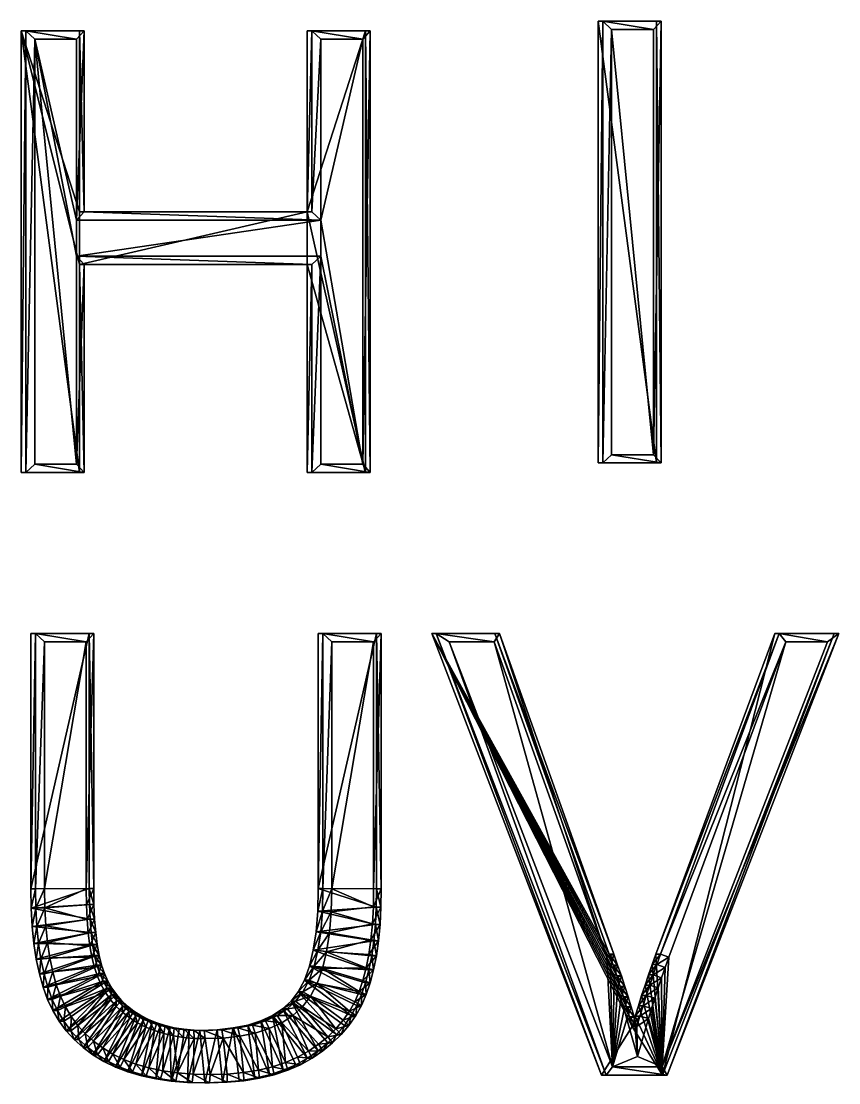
# Model space of a CAD drawing. Header units: metres. Extents: x -136 to 55, y -57 to 41.
# Drawn here: x -32.91 to -7.02, y 6.99 to 40.62 of the extents above; entities that cross this region are included whole.
import ezdxf

# ---------------------------------------------------------------- set-up
doc = ezdxf.new("R2010")
doc.units = ezdxf.units.M
doc.layers.get('0').update_dxf_attribs({"true_color": 0x57e057})

msp = doc.modelspace()

# ---------------------------------------------------------------- meshes
at = {"color": 74, "true_color": 0x58b11a}
mesh = msp.add_polyface(dxfattribs=at)
corners = [(-12.793, 26.626, -0.089), (-12.793, 40.623, -0.089), (-14.64, 40.623, 0.089), (-14.64, 26.626, 0.089), (-12.646, 26.626, 1.432), (-12.646, 40.623, 1.432), (-14.494, 40.623, 1.61), (-14.494, 26.626, 1.61), (-12.646, 26.626, 1.432), (-12.646, 40.623, 1.432), (-14.494, 40.623, 1.61), (-14.494, 26.626, 1.61), (-12.886, 26.888, 1.675), (-12.886, 40.36, 1.675), (-14.212, 40.36, 1.803), (-14.212, 26.888, 1.803)]
mesh.append_faces([[corners[k] for k in face] for face in [(14, 12, 13), (2, 0, 3)]], dxfattribs={"vtx0": -1, "color": 74})
mesh.append_faces([[corners[k] for k in face] for face in [(0, 1, 4), (1, 2, 5), (2, 3, 6), (3, 0, 7), (4, 5, 8), (5, 6, 9), (6, 7, 10), (7, 4, 11), (8, 9, 12), (9, 10, 13), (10, 11, 14), (11, 8, 15)]], dxfattribs={"vtx1": -1, "color": 74})
mesh.append_faces([[corners[k] for k in face] for face in [(1, 5, 4), (2, 6, 5), (3, 7, 6), (0, 4, 7), (5, 9, 8), (6, 10, 9), (7, 11, 10), (4, 8, 11), (9, 13, 12), (10, 14, 13), (11, 15, 14), (8, 12, 15), (14, 15, 12), (2, 1, 0)]], dxfattribs={"vtx2": -1, "color": 74})
mesh = msp.add_polyface(dxfattribs=at)
corners = [(-31.067, 26.325, 0.347), (-31.067, 32.919, 0.347), (-23.852, 32.919, -0.347), (-23.852, 26.325, -0.347), (-22.004, 26.325, -0.525), (-22.004, 40.321, -0.525), (-23.852, 40.321, -0.347), (-23.852, 34.579, -0.347), (-31.067, 34.579, 0.347), (-31.067, 40.321, 0.347), (-32.915, 40.321, 0.525), (-32.915, 26.325, 0.525), (-30.921, 26.325, 1.869), (-30.921, 32.919, 1.869), (-23.705, 32.919, 1.174), (-23.705, 26.325, 1.174), (-21.858, 26.325, 0.996), (-21.858, 40.321, 0.996), (-23.705, 40.321, 1.174), (-23.705, 34.579, 1.174), (-30.921, 34.579, 1.869), (-30.921, 40.321, 1.869), (-32.768, 40.321, 2.047), (-32.768, 26.325, 2.047), (-30.921, 26.325, 1.869), (-30.921, 32.919, 1.869), (-23.705, 32.919, 1.174), (-23.705, 26.325, 1.174), (-21.858, 26.325, 0.996), (-21.858, 40.321, 0.996), (-23.705, 40.321, 1.174), (-23.705, 34.579, 1.174), (-30.921, 34.579, 1.869), (-30.921, 40.321, 1.869), (-32.768, 40.321, 2.047), (-32.768, 26.325, 2.047), (-31.161, 26.587, 2.111), (-31.161, 33.181, 2.111), (-23.423, 33.181, 1.366), (-23.423, 26.587, 1.366), (-22.097, 26.587, 1.239), (-22.097, 40.059, 1.239), (-23.423, 40.059, 1.366), (-23.423, 34.316, 1.366), (-31.161, 34.316, 2.111), (-31.161, 40.059, 2.111), (-32.487, 40.059, 2.239), (-32.487, 26.587, 2.239)]
mesh.append_faces([[corners[k] for k in face] for face in [(40, 38, 39), (10, 0, 11), (8, 10, 9), (5, 7, 6)]], dxfattribs={"vtx0": -1, "color": 74})
mesh.append_faces([[corners[k] for k in face] for face in [(7, 1, 8), (4, 7, 5)]], dxfattribs={"vtx0": -1, "vtx1": -1, "color": 74})
mesh.append_faces([[corners[k] for k in face] for face in [(44, 46, 37), (40, 43, 38), (8, 1, 10), (4, 2, 7)]], dxfattribs={"vtx0": -1, "vtx1": -1, "vtx2": -1, "color": 74})
mesh.append_faces([[corners[k] for k in face] for face in [(46, 36, 37), (43, 37, 38), (10, 1, 0), (7, 2, 1)]], dxfattribs={"vtx0": -1, "vtx2": -1, "color": 74})
mesh.append_faces([[corners[k] for k in face] for face in [(0, 1, 12), (1, 2, 13), (2, 3, 14), (3, 4, 15), (4, 5, 16), (5, 6, 17), (6, 7, 18), (7, 8, 19), (8, 9, 20), (9, 10, 21), (10, 11, 22), (11, 0, 23), (12, 13, 24), (13, 14, 25), (14, 15, 26), (15, 16, 27), (16, 17, 28), (17, 18, 29), (18, 19, 30), (19, 20, 31), (20, 21, 32), (21, 22, 33), (22, 23, 34), (23, 12, 35), (24, 25, 36), (25, 26, 37), (26, 27, 38), (27, 28, 39), (28, 29, 40), (29, 30, 41), (30, 31, 42), (31, 32, 43), (32, 33, 44), (33, 34, 45), (34, 35, 46), (35, 24, 47)]], dxfattribs={"vtx1": -1, "color": 74})
mesh.append_faces([[corners[k] for k in face] for face in [(43, 44, 37), (40, 41, 43)]], dxfattribs={"vtx1": -1, "vtx2": -1, "color": 74})
mesh.append_faces([[corners[k] for k in face] for face in [(1, 13, 12), (2, 14, 13), (3, 15, 14), (4, 16, 15), (5, 17, 16), (6, 18, 17), (7, 19, 18), (8, 20, 19), (9, 21, 20), (10, 22, 21), (11, 23, 22), (0, 12, 23), (13, 25, 24), (14, 26, 25), (15, 27, 26), (16, 28, 27), (17, 29, 28), (18, 30, 29), (19, 31, 30), (20, 32, 31), (21, 33, 32), (22, 34, 33), (23, 35, 34), (12, 24, 35), (25, 37, 36), (26, 38, 37), (27, 39, 38), (28, 40, 39), (29, 41, 40), (30, 42, 41), (31, 43, 42), (32, 44, 43), (33, 45, 44), (34, 46, 45), (35, 47, 46), (24, 36, 47), (46, 47, 36), (44, 45, 46), (41, 42, 43), (4, 3, 2)]], dxfattribs={"vtx2": -1, "color": 74})
mesh = msp.add_polyface(dxfattribs=at)
corners = [(-30.756, 12.638, 0.349), (-30.61, 12.638, 1.87), (-30.589, 12.175, 1.868), (-30.763, 13.14, 0.35), (-30.617, 13.14, 1.871), (-30.763, 21.225, 0.35), (-30.617, 21.225, 1.871), (-32.611, 21.225, 0.527), (-32.464, 21.225, 2.049), (-32.611, 13.138, 0.527), (-32.464, 13.138, 2.049), (-32.6, 12.521, 0.526), (-32.453, 12.521, 2.048), (-30.61, 12.638, 1.87), (-30.589, 12.175, 1.868), (-30.617, 13.14, 1.871), (-30.617, 21.225, 1.871), (-32.464, 21.225, 2.049), (-32.464, 13.138, 2.049), (-32.453, 12.521, 2.048), (-30.85, 12.63, 2.113), (-30.829, 12.159, 2.111), (-30.857, 13.138, 2.113), (-30.857, 20.963, 2.113), (-32.182, 20.963, 2.241), (-32.182, 13.14, 2.241), (-32.172, 12.531, 2.24)]
mesh.append_faces([[corners[k] for k in face] for face in [(5, 9, 7)]], dxfattribs={"vtx0": -1, "color": 74})
mesh.append_faces([[corners[k] for k in face] for face in [(3, 9, 5), (0, 11, 3)]], dxfattribs={"vtx0": -1, "vtx1": -1, "color": 74})
mesh.append_faces([[corners[k] for k in face] for face in [(22, 25, 26), (3, 11, 9)]], dxfattribs={"vtx0": -1, "vtx2": -1, "color": 74})
mesh.append_faces([[corners[k] for k in face] for face in [(0, 3, 1), (3, 5, 4), (5, 7, 6), (7, 9, 8), (9, 11, 10), (1, 4, 13), (4, 6, 15), (6, 8, 16), (8, 10, 17), (10, 12, 18), (13, 15, 20), (15, 16, 22), (16, 17, 23), (17, 18, 24), (18, 19, 25)]], dxfattribs={"vtx1": -1, "color": 74})
mesh.append_faces([[corners[k] for k in face] for face in [(22, 23, 25), (20, 22, 26)]], dxfattribs={"vtx1": -1, "vtx2": -1, "color": 74})
mesh.append_faces([[corners[k] for k in face] for face in [(0, 1, 2), (3, 4, 1), (5, 6, 4), (7, 8, 6), (9, 10, 8), (11, 12, 10), (1, 13, 14), (4, 15, 13), (6, 16, 15), (8, 17, 16), (10, 18, 17), (12, 19, 18), (13, 20, 21), (15, 22, 20), (16, 23, 22), (17, 24, 23), (18, 25, 24), (19, 26, 25), (23, 24, 25)]], dxfattribs={"vtx2": -1, "color": 74})
mesh = msp.add_polyface(dxfattribs=at)
corners = [(-23.504, 13.14, -0.35), (-23.521, 12.421, -0.348), (-23.357, 13.14, 1.172), (-23.375, 12.421, 1.174), (-21.666, 12.552, -0.526), (-21.52, 12.552, 0.995), (-21.549, 12.003, 0.998), (-21.656, 13.138, -0.527), (-21.51, 13.138, 0.994), (-21.656, 21.225, -0.527), (-21.51, 21.225, 0.994), (-23.504, 21.225, -0.35), (-23.357, 21.225, 1.172), (-23.357, 13.14, 1.172), (-23.375, 12.421, 1.174), (-21.52, 12.552, 0.995), (-21.549, 12.003, 0.998), (-21.51, 13.138, 0.994), (-21.51, 21.225, 0.994), (-23.357, 21.225, 1.172), (-23.076, 13.137, 1.364), (-23.093, 12.407, 1.366), (-21.759, 12.562, 1.237), (-21.788, 12.022, 1.24), (-21.75, 13.14, 1.237), (-21.75, 20.963, 1.237), (-23.076, 20.963, 1.364)]
mesh.append_faces([[corners[k] for k in face] for face in [(9, 0, 11)]], dxfattribs={"vtx0": -1, "color": 74})
mesh.append_faces([[corners[k] for k in face] for face in [(7, 0, 9), (4, 0, 7)]], dxfattribs={"vtx0": -1, "vtx1": -1, "color": 74})
mesh.append_faces([[corners[k] for k in face] for face in [(22, 20, 21), (4, 1, 0)]], dxfattribs={"vtx0": -1, "vtx2": -1, "color": 74})
mesh.append_faces([[corners[k] for k in face] for face in [(0, 1, 2), (4, 7, 5), (7, 9, 8), (9, 11, 10), (11, 0, 12), (2, 3, 13), (5, 8, 15), (8, 10, 17), (10, 12, 18), (12, 2, 19), (13, 14, 20), (15, 17, 22), (17, 18, 24), (18, 19, 25), (19, 13, 26)]], dxfattribs={"vtx1": -1, "color": 74})
mesh.append_faces([[corners[k] for k in face] for face in [(24, 25, 20), (22, 24, 20), (23, 22, 21)]], dxfattribs={"vtx1": -1, "vtx2": -1, "color": 74})
mesh.append_faces([[corners[k] for k in face] for face in [(1, 3, 2), (4, 5, 6), (7, 8, 5), (9, 10, 8), (11, 12, 10), (0, 2, 12), (3, 14, 13), (5, 15, 16), (8, 17, 15), (10, 18, 17), (12, 19, 18), (2, 13, 19), (14, 21, 20), (15, 22, 23), (17, 24, 22), (18, 25, 24), (19, 26, 25), (13, 20, 26), (25, 26, 20)]], dxfattribs={"vtx2": -1, "color": 74})
mesh = msp.add_polyface(dxfattribs=at)
corners = [(-12.602, 7.229, -0.09), (-7.162, 21.225, -0.614), (-9.046, 21.225, -0.432), (-12.806, 11.059, -0.07), (-12.926, 10.732, -0.059), (-13.041, 10.405, -0.048), (-13.153, 10.077, -0.037), (-13.26, 9.75, -0.027), (-13.363, 9.423, -0.017), (-13.461, 9.095, -0.007), (-13.556, 8.768, 0.002), (-13.643, 9.077, 0.01), (-13.736, 9.392, 0.019), (-13.835, 9.713, 0.029), (-13.94, 10.04, 0.039), (-14.05, 10.373, 0.049), (-14.166, 10.713, 0.061), (-14.288, 11.059, 0.072), (-17.914, 21.225, 0.421), (-19.911, 21.225, 0.614), (-14.528, 7.229, 0.095), (-12.456, 7.229, 1.431), (-7.016, 21.225, 0.908), (-8.899, 21.225, 1.089), (-12.659, 11.059, 1.451), (-12.779, 10.732, 1.463), (-12.895, 10.405, 1.474), (-13.006, 10.077, 1.484), (-13.113, 9.75, 1.495), (-13.216, 9.423, 1.505), (-13.315, 9.095, 1.514), (-13.409, 8.768, 1.523), (-13.496, 9.077, 1.532), (-13.59, 9.392, 1.541), (-13.688, 9.713, 1.55), (-13.793, 10.04, 1.56), (-13.903, 10.373, 1.571), (-14.02, 10.713, 1.582), (-14.142, 11.059, 1.594), (-17.767, 21.225, 1.943), (-19.765, 21.225, 2.135), (-14.382, 7.229, 1.617), (-12.456, 7.229, 1.431), (-7.016, 21.225, 0.908), (-8.899, 21.225, 1.089), (-12.659, 11.059, 1.451), (-12.779, 10.732, 1.463), (-12.895, 10.405, 1.474), (-13.006, 10.077, 1.484), (-13.113, 9.75, 1.495), (-13.216, 9.423, 1.505), (-13.315, 9.095, 1.514), (-13.409, 8.768, 1.523), (-13.496, 9.077, 1.532), (-13.59, 9.392, 1.541), (-13.688, 9.713, 1.55), (-13.793, 10.04, 1.56), (-13.903, 10.373, 1.571), (-14.02, 10.713, 1.582), (-14.142, 11.059, 1.594), (-17.767, 21.225, 1.943), (-19.765, 21.225, 2.135), (-14.382, 7.229, 1.617), (-12.613, 7.491, 1.666), (-7.376, 20.963, 1.162), (-8.697, 20.963, 1.289), (-12.394, 10.968, 1.645), (-12.513, 10.643, 1.656), (-12.627, 10.318, 1.667), (-12.738, 9.994, 1.678), (-12.844, 9.67, 1.688), (-12.946, 9.345, 1.698), (-13.044, 9.021, 1.707), (-13.391, 7.818, 1.741), (-13.726, 9.004, 1.773), (-13.818, 9.316, 1.782), (-13.916, 9.634, 1.791), (-14.02, 9.959, 1.801), (-14.13, 10.29, 1.812), (-14.245, 10.627, 1.823), (-14.367, 10.971, 1.835), (-17.93, 20.963, 2.178), (-19.363, 20.963, 2.316), (-14.182, 7.491, 1.817)]
mesh.append_faces([[corners[k] for k in face] for face in [(0, 2, 1)]], dxfattribs={"vtx0": -1, "color": 74})
mesh.append_faces([[corners[k] for k in face] for face in [(20, 10, 0), (19, 10, 20)]], dxfattribs={"vtx0": -1, "vtx1": -1, "color": 74})
mesh.append_faces([[corners[k] for k in face] for face in [(63, 65, 66), (63, 66, 67), (63, 67, 68), (63, 68, 69), (63, 69, 70), (63, 70, 71), (63, 71, 72), (63, 72, 73), (0, 3, 2), (0, 4, 3), (0, 5, 4), (0, 6, 5), (0, 7, 6), (0, 8, 7), (0, 9, 8), (0, 10, 9), (19, 11, 10), (19, 12, 11), (19, 13, 12), (19, 14, 13), (19, 15, 14), (19, 16, 15), (19, 17, 16)]], dxfattribs={"vtx0": -1, "vtx2": -1, "color": 74})
mesh.append_faces([[corners[k] for k in face] for face in [(0, 1, 21), (1, 2, 22), (2, 3, 23), (3, 4, 24), (4, 5, 25), (5, 6, 26), (6, 7, 27), (7, 8, 28), (8, 9, 29), (9, 10, 30), (10, 11, 31), (11, 12, 32), (12, 13, 33), (13, 14, 34), (14, 15, 35), (15, 16, 36), (16, 17, 37), (17, 18, 38), (18, 19, 39), (19, 20, 40), (20, 0, 41), (21, 22, 42), (22, 23, 43), (23, 24, 44), (24, 25, 45), (25, 26, 46), (26, 27, 47), (27, 28, 48), (28, 29, 49), (29, 30, 50), (30, 31, 51), (31, 32, 52), (32, 33, 53), (33, 34, 54), (34, 35, 55), (35, 36, 56), (36, 37, 57), (37, 38, 58), (38, 39, 59), (39, 40, 60), (40, 41, 61), (41, 21, 62), (42, 43, 63), (43, 44, 64), (44, 45, 65), (45, 46, 66), (46, 47, 67), (47, 48, 68), (48, 49, 69), (49, 50, 70), (50, 51, 71), (51, 52, 72), (52, 53, 73), (53, 54, 74), (54, 55, 75), (55, 56, 76), (56, 57, 77), (57, 58, 78), (58, 59, 79), (59, 60, 80), (60, 61, 81), (61, 62, 82), (62, 42, 83)]], dxfattribs={"vtx1": -1, "color": 74})
mesh.append_faces([[corners[k] for k in face] for face in [(83, 63, 73), (80, 81, 83), (79, 80, 83), (78, 79, 83), (77, 78, 83), (76, 77, 83), (75, 76, 83), (74, 75, 83), (73, 74, 83)]], dxfattribs={"vtx1": -1, "vtx2": -1, "color": 74})
mesh.append_faces([[corners[k] for k in face] for face in [(1, 22, 21), (2, 23, 22), (3, 24, 23), (4, 25, 24), (5, 26, 25), (6, 27, 26), (7, 28, 27), (8, 29, 28), (9, 30, 29), (10, 31, 30), (11, 32, 31), (12, 33, 32), (13, 34, 33), (14, 35, 34), (15, 36, 35), (16, 37, 36), (17, 38, 37), (18, 39, 38), (19, 40, 39), (20, 41, 40), (0, 21, 41), (22, 43, 42), (23, 44, 43), (24, 45, 44), (25, 46, 45), (26, 47, 46), (27, 48, 47), (28, 49, 48), (29, 50, 49), (30, 51, 50), (31, 52, 51), (32, 53, 52), (33, 54, 53), (34, 55, 54), (35, 56, 55), (36, 57, 56), (37, 58, 57), (38, 59, 58), (39, 60, 59), (40, 61, 60), (41, 62, 61), (21, 42, 62), (43, 64, 63), (44, 65, 64), (45, 66, 65), (46, 67, 66), (47, 68, 67), (48, 69, 68), (49, 70, 69), (50, 71, 70), (51, 72, 71), (52, 73, 72), (53, 74, 73), (54, 75, 74), (55, 76, 75), (56, 77, 76), (57, 78, 77), (58, 79, 78), (59, 80, 79), (60, 81, 80), (61, 82, 81), (62, 83, 82), (42, 63, 83), (63, 64, 65), (81, 82, 83), (19, 18, 17)]], dxfattribs={"vtx2": -1, "color": 74})
mesh = msp.add_polyface(dxfattribs=at)
corners = [(-30.653, 11.367, 0.339), (-30.701, 11.752, 0.344), (-30.507, 11.367, 1.86), (-30.555, 11.752, 1.865), (-30.736, 12.175, 0.347), (-30.589, 12.175, 1.868), (-30.756, 12.638, 0.349), (-32.6, 12.521, 0.526), (-32.567, 11.943, 0.523), (-32.453, 12.521, 2.048), (-32.421, 11.943, 2.045), (-32.513, 11.403, 0.518), (-32.366, 11.403, 2.039), (-32.437, 10.902, 0.511), (-30.555, 11.752, 1.865), (-30.589, 12.175, 1.868), (-30.61, 12.638, 1.87), (-32.453, 12.521, 2.048), (-32.421, 11.943, 2.045), (-32.366, 11.403, 2.039), (-32.29, 10.902, 2.032), (-30.507, 11.367, 1.86), (-30.744, 11.328, 2.103), (-30.679, 10.967, 2.096), (-30.793, 11.725, 2.107), (-30.829, 12.159, 2.111), (-30.61, 12.638, 1.87), (-32.172, 12.531, 2.24), (-32.14, 11.964, 2.237), (-32.087, 11.436, 2.232), (-32.29, 10.902, 2.032), (-30.85, 12.63, 2.113), (-32.013, 10.949, 2.225)]
mesh.append_faces([[corners[k] for k in face] for face in [(4, 7, 6), (1, 8, 4), (0, 11, 1)]], dxfattribs={"vtx0": -1, "vtx1": -1, "color": 74})
mesh.append_faces([[corners[k] for k in face] for face in [(25, 27, 28), (24, 28, 29), (22, 29, 32), (4, 8, 7), (1, 11, 8), (0, 13, 11)]], dxfattribs={"vtx0": -1, "vtx2": -1, "color": 74})
mesh.append_faces([[corners[k] for k in face] for face in [(0, 1, 2), (1, 4, 3), (4, 6, 5), (7, 8, 9), (8, 11, 10), (11, 13, 12), (3, 5, 14), (5, 16, 15), (9, 10, 17), (10, 12, 18), (12, 20, 19), (21, 14, 22), (14, 15, 24), (15, 26, 25), (17, 18, 27), (18, 19, 28), (19, 30, 29)]], dxfattribs={"vtx1": -1, "color": 74})
mesh.append_faces([[corners[k] for k in face] for face in [(25, 31, 27), (24, 25, 28), (22, 24, 29)]], dxfattribs={"vtx1": -1, "vtx2": -1, "color": 74})
mesh.append_faces([[corners[k] for k in face] for face in [(1, 3, 2), (4, 5, 3), (8, 10, 9), (11, 12, 10), (5, 15, 14), (10, 18, 17), (12, 19, 18), (21, 22, 23), (14, 24, 22), (15, 25, 24), (18, 28, 27), (19, 29, 28)]], dxfattribs={"vtx2": -1, "color": 74})
mesh = msp.add_polyface(dxfattribs=at)
corners = [(-23.521, 12.421, -0.348), (-23.574, 11.772, -0.343), (-23.375, 12.421, 1.174), (-23.428, 11.772, 1.179), (-23.662, 11.193, -0.334), (-23.516, 11.193, 1.187), (-30.653, 11.367, 0.339), (-30.507, 11.367, 1.86), (-30.445, 11.022, 1.854), (-21.811, 11.01, -0.512), (-21.744, 11.489, -0.519), (-21.665, 11.01, 1.009), (-21.597, 11.489, 1.002), (-21.695, 12.003, -0.524), (-21.549, 12.003, 0.998), (-21.666, 12.552, -0.526), (-23.375, 12.421, 1.174), (-23.428, 11.772, 1.179), (-23.516, 11.193, 1.187), (-30.445, 11.022, 1.854), (-30.507, 11.367, 1.86), (-30.555, 11.752, 1.865), (-30.555, 11.752, 1.865), (-21.665, 11.01, 1.009), (-21.597, 11.489, 1.002), (-21.549, 12.003, 0.998), (-21.52, 12.552, 0.995), (-23.093, 12.407, 1.366), (-23.148, 11.742, 1.371), (-23.239, 11.142, 1.38), (-21.901, 11.054, 1.251), (-21.835, 11.519, 1.245), (-21.788, 12.022, 1.24), (-21.52, 12.552, 0.995)]
mesh.append_faces([[corners[k] for k in face] for face in [(13, 0, 15), (10, 1, 13), (9, 4, 10)]], dxfattribs={"vtx0": -1, "vtx1": -1, "color": 74})
mesh.append_faces([[corners[k] for k in face] for face in [(32, 27, 28), (31, 28, 29), (13, 1, 0), (10, 4, 1)]], dxfattribs={"vtx0": -1, "vtx2": -1, "color": 74})
mesh.append_faces([[corners[k] for k in face] for face in [(0, 1, 2), (1, 4, 3), (9, 10, 11), (10, 13, 12), (13, 15, 14), (2, 3, 16), (3, 5, 17), (8, 7, 19), (7, 21, 20), (11, 12, 23), (12, 14, 24), (14, 26, 25), (16, 17, 27), (17, 18, 28), (23, 24, 30), (24, 25, 31), (25, 33, 32)]], dxfattribs={"vtx1": -1, "color": 74})
mesh.append_faces([[corners[k] for k in face] for face in [(31, 32, 28), (30, 31, 29)]], dxfattribs={"vtx1": -1, "vtx2": -1, "color": 74})
mesh.append_faces([[corners[k] for k in face] for face in [(1, 3, 2), (4, 5, 3), (6, 7, 8), (10, 12, 11), (13, 14, 12), (3, 17, 16), (5, 18, 17), (7, 20, 19), (21, 22, 20), (12, 24, 23), (14, 25, 24), (17, 28, 27), (18, 29, 28), (24, 31, 30), (25, 32, 31)]], dxfattribs={"vtx2": -1, "color": 74})
mesh = msp.add_polyface(dxfattribs=at)
corners = [(-32.437, 10.902, 0.511), (-32.29, 10.902, 2.032), (-32.366, 11.403, 2.039), (-32.339, 10.439, 0.501), (-32.193, 10.439, 2.023), (-32.22, 10.015, 0.49), (-32.073, 10.015, 2.011), (-32.079, 9.629, 0.476), (-31.932, 9.629, 1.998), (-31.912, 9.274, 0.46), (-31.766, 9.274, 1.982), (-32.29, 10.902, 2.032), (-32.366, 11.403, 2.039), (-32.193, 10.439, 2.023), (-32.073, 10.015, 2.011), (-31.932, 9.629, 1.998), (-31.766, 9.274, 1.982), (-32.013, 10.949, 2.225), (-32.087, 11.436, 2.232), (-31.918, 10.502, 2.216), (-31.804, 10.096, 2.205), (-31.67, 9.73, 2.192), (-31.514, 9.397, 2.177), (-30.679, 10.967, 2.096), (-30.744, 11.328, 2.103), (-30.599, 10.643, 2.089), (-30.502, 10.354, 2.079), (-30.386, 10.092, 2.068), (-30.591, 11.022, 0.333), (-30.653, 11.367, 0.339), (-30.516, 10.716, 0.326), (-30.426, 10.449, 0.317), (-30.32, 10.21, 0.307), (-30.194, 9.988, 0.295), (-31.716, 8.944, 0.441)]
mesh.append_faces([[corners[k] for k in face] for face in [(28, 0, 29), (30, 3, 28), (31, 5, 30)]], dxfattribs={"vtx0": -1, "vtx1": -1, "color": 74})
mesh.append_faces([[corners[k] for k in face] for face in [(23, 17, 19), (25, 19, 20), (26, 20, 21), (27, 21, 22), (28, 3, 0), (30, 5, 3), (31, 7, 5), (32, 9, 7), (33, 34, 9)]], dxfattribs={"vtx0": -1, "vtx2": -1, "color": 74})
mesh.append_faces([[corners[k] for k in face] for face in [(0, 3, 1), (3, 5, 4), (5, 7, 6), (7, 9, 8), (1, 4, 11), (4, 6, 13), (6, 8, 14), (8, 10, 15), (11, 13, 17), (13, 14, 19), (14, 15, 20), (15, 16, 21)]], dxfattribs={"vtx1": -1, "color": 74})
mesh.append_faces([[corners[k] for k in face] for face in [(23, 24, 17), (25, 23, 19)]], dxfattribs={"vtx1": -1, "vtx2": -1, "color": 74})
mesh.append_faces([[corners[k] for k in face] for face in [(0, 1, 2), (3, 4, 1), (5, 6, 4), (7, 8, 6), (9, 10, 8), (1, 11, 12), (4, 13, 11), (6, 14, 13), (8, 15, 14), (10, 16, 15), (11, 17, 18), (13, 19, 17), (14, 20, 19), (15, 21, 20), (16, 22, 21)]], dxfattribs={"vtx2": -1, "color": 74})
mesh = msp.add_polyface(dxfattribs=at)
corners = [(-30.049, 9.781, 0.281), (-30.194, 9.988, 0.295), (-29.902, 9.781, 1.802), (-30.048, 9.988, 1.816), (-30.32, 10.21, 0.307), (-30.174, 10.21, 1.828), (-30.426, 10.449, 0.317), (-30.28, 10.449, 1.838), (-30.516, 10.716, 0.326), (-30.369, 10.716, 1.847), (-30.591, 11.022, 0.333), (-30.445, 11.022, 1.854), (-30.653, 11.367, 0.339), (-29.902, 9.781, 1.802), (-30.048, 9.988, 1.816), (-30.174, 10.21, 1.828), (-30.28, 10.449, 1.838), (-30.369, 10.716, 1.847), (-30.445, 11.022, 1.854), (-30.086, 9.619, 2.039), (-29.904, 9.408, 2.022), (-30.247, 9.847, 2.055), (-30.386, 10.092, 2.068), (-30.502, 10.354, 2.079), (-30.599, 10.643, 2.089), (-30.679, 10.967, 2.096), (-30.507, 11.367, 1.86), (-31.804, 10.096, 2.205), (-31.67, 9.73, 2.192), (-31.514, 9.397, 2.177), (-31.332, 9.09, 2.159), (-31.123, 8.806, 2.139), (-32.079, 9.629, 0.476), (-31.912, 9.274, 0.46), (-31.492, 8.639, 0.42)]
mesh.append_faces([[corners[k] for k in face] for face in [(4, 32, 6), (1, 33, 4), (0, 34, 1)]], dxfattribs={"vtx0": -1, "vtx1": -1, "color": 74})
mesh.append_faces([[corners[k] for k in face] for face in [(21, 29, 30)]], dxfattribs={"vtx0": -1, "vtx2": -1, "color": 74})
mesh.append_faces([[corners[k] for k in face] for face in [(0, 1, 2), (1, 4, 3), (4, 6, 5), (6, 8, 7), (8, 10, 9), (10, 12, 11), (2, 3, 13), (3, 5, 14), (5, 7, 15), (7, 9, 16), (9, 11, 17), (13, 14, 19), (14, 15, 21), (15, 16, 22), (16, 17, 23), (17, 18, 24), (18, 26, 25)]], dxfattribs={"vtx1": -1, "color": 74})
mesh.append_faces([[corners[k] for k in face] for face in [(23, 24, 27), (22, 23, 28), (21, 22, 29), (19, 21, 31)]], dxfattribs={"vtx1": -1, "vtx2": -1, "color": 74})
mesh.append_faces([[corners[k] for k in face] for face in [(1, 3, 2), (4, 5, 3), (6, 7, 5), (8, 9, 7), (10, 11, 9), (3, 14, 13), (5, 15, 14), (7, 16, 15), (9, 17, 16), (11, 18, 17), (13, 19, 20), (14, 21, 19), (15, 22, 21), (16, 23, 22), (17, 24, 23), (18, 25, 24)]], dxfattribs={"vtx2": -1, "color": 74})
mesh = msp.add_polyface(dxfattribs=at)
corners = [(-23.662, 11.193, -0.334), (-23.786, 10.684, -0.322), (-23.516, 11.193, 1.187), (-23.639, 10.684, 1.199), (-23.944, 10.244, -0.307), (-23.798, 10.244, 1.214), (-24.138, 9.875, -0.288), (-23.992, 9.875, 1.233), (-24.367, 9.575, -0.266), (-24.221, 9.575, 1.255), (-24.638, 9.329, -0.24), (-24.491, 9.329, 1.281), (-29.698, 9.416, 0.247), (-29.552, 9.416, 1.768), (-29.347, 9.258, 1.749), (-29.883, 9.591, 0.265), (-29.737, 9.591, 1.786), (-30.049, 9.781, 0.281), (-29.902, 9.781, 1.802), (-23.516, 11.193, 1.187), (-23.639, 10.684, 1.199), (-23.798, 10.244, 1.214), (-23.992, 9.875, 1.233), (-24.221, 9.575, 1.255), (-24.491, 9.329, 1.281), (-29.552, 9.416, 1.768), (-29.347, 9.258, 1.749), (-29.737, 9.591, 1.786), (-29.902, 9.781, 1.802), (-23.368, 10.608, 1.392), (-23.538, 10.138, 1.409), (-23.75, 9.733, 1.429), (-24.007, 9.397, 1.454), (-29.7, 9.216, 2.002), (-29.904, 9.408, 2.022), (-22.465, 9.115, -0.449)]
mesh.append_faces([[corners[k] for k in face] for face in [(35, 6, 4)]], dxfattribs={"vtx0": -1, "vtx2": -1, "color": 74})
mesh.append_faces([[corners[k] for k in face] for face in [(0, 1, 2), (1, 4, 3), (4, 6, 5), (6, 8, 7), (8, 10, 9), (12, 15, 13), (15, 17, 16), (2, 3, 19), (3, 5, 20), (5, 7, 21), (7, 9, 22), (9, 11, 23), (13, 16, 25), (16, 18, 27), (20, 21, 29), (21, 22, 30), (22, 23, 31), (23, 24, 32), (25, 27, 33), (27, 28, 34)]], dxfattribs={"vtx1": -1, "color": 74})
mesh.append_faces([[corners[k] for k in face] for face in [(1, 3, 2), (4, 5, 3), (6, 7, 5), (8, 9, 7), (10, 11, 9), (12, 13, 14), (15, 16, 13), (17, 18, 16), (3, 20, 19), (5, 21, 20), (7, 22, 21), (9, 23, 22), (11, 24, 23), (13, 25, 26), (16, 27, 25), (18, 28, 27), (21, 30, 29), (22, 31, 30), (23, 32, 31), (27, 34, 33)]], dxfattribs={"vtx2": -1, "color": 74})
mesh = msp.add_polyface(dxfattribs=at)
corners = [(-22.283, 9.441, -0.467), (-22.131, 9.786, -0.482), (-22.136, 9.441, 1.054), (-21.985, 9.786, 1.04), (-22.005, 10.159, -0.494), (-21.859, 10.159, 1.028), (-21.899, 10.566, -0.504), (-21.752, 10.566, 1.017), (-21.811, 11.01, -0.512), (-21.665, 11.01, 1.009), (-22.136, 9.441, 1.054), (-21.985, 9.786, 1.04), (-21.859, 10.159, 1.028), (-21.752, 10.566, 1.017), (-21.665, 11.01, 1.009), (-23.516, 11.193, 1.187), (-23.639, 10.684, 1.199), (-23.239, 11.142, 1.38), (-23.368, 10.608, 1.392), (-22.349, 9.558, 1.294), (-22.519, 9.254, 1.311), (-22.207, 9.881, 1.281), (-22.088, 10.234, 1.269), (-21.986, 10.625, 1.259), (-21.901, 11.054, 1.251), (-23.538, 10.138, 1.409), (-23.75, 9.733, 1.429), (-23.662, 11.193, -0.334), (-23.786, 10.684, -0.322), (-23.944, 10.244, -0.307), (-22.465, 9.115, -0.449)]
mesh.append_faces([[corners[k] for k in face] for face in [(6, 27, 8), (4, 28, 6), (1, 28, 4), (0, 29, 1), (30, 29, 0)]], dxfattribs={"vtx0": -1, "vtx1": -1, "color": 74})
mesh.append_faces([[corners[k] for k in face] for face in [(23, 17, 18), (21, 18, 25), (20, 25, 26), (6, 28, 27), (1, 29, 28)]], dxfattribs={"vtx0": -1, "vtx2": -1, "color": 74})
mesh.append_faces([[corners[k] for k in face] for face in [(0, 1, 2), (1, 4, 3), (4, 6, 5), (6, 8, 7), (2, 3, 10), (3, 5, 11), (5, 7, 12), (7, 9, 13), (15, 16, 17), (10, 11, 19), (11, 12, 21), (12, 13, 22), (13, 14, 23)]], dxfattribs={"vtx1": -1, "color": 74})
mesh.append_faces([[corners[k] for k in face] for face in [(23, 24, 17), (22, 23, 18), (21, 22, 18), (19, 21, 25), (20, 19, 25)]], dxfattribs={"vtx1": -1, "vtx2": -1, "color": 74})
mesh.append_faces([[corners[k] for k in face] for face in [(1, 3, 2), (4, 5, 3), (6, 7, 5), (8, 9, 7), (3, 11, 10), (5, 12, 11), (7, 13, 12), (9, 14, 13), (16, 18, 17), (10, 19, 20), (11, 21, 19), (12, 22, 21), (13, 23, 22), (14, 24, 23)]], dxfattribs={"vtx2": -1, "color": 74})
mesh = msp.add_polyface(dxfattribs=at)
corners = [(-31.912, 9.274, 0.46), (-31.716, 8.944, 0.441), (-31.766, 9.274, 1.982), (-31.57, 8.944, 1.963), (-31.492, 8.639, 0.42), (-31.345, 8.639, 1.941), (-31.238, 8.359, 0.395), (-31.091, 8.359, 1.917), (-30.955, 8.103, 0.368), (-30.809, 8.103, 1.889), (-30.643, 7.873, 0.338), (-30.497, 7.873, 1.859), (-30.302, 7.667, 0.305), (-31.766, 9.274, 1.982), (-31.57, 8.944, 1.963), (-31.345, 8.639, 1.941), (-31.091, 8.359, 1.917), (-30.809, 8.103, 1.889), (-30.497, 7.873, 1.859), (-30.155, 7.667, 1.827), (-31.514, 9.397, 2.177), (-31.332, 9.09, 2.159), (-31.123, 8.806, 2.139), (-30.886, 8.545, 2.116), (-30.623, 8.307, 2.091), (-30.331, 8.091, 2.063), (-30.155, 7.667, 1.827), (-29.904, 9.408, 2.022), (-30.247, 9.847, 2.055), (-30.086, 9.619, 2.039), (-30.194, 9.988, 0.295), (-30.049, 9.781, 0.281), (-29.883, 9.591, 0.265), (-29.698, 9.416, 0.247)]
mesh.append_faces([[corners[k] for k in face] for face in [(32, 6, 31)]], dxfattribs={"vtx0": -1, "vtx1": -1, "color": 74})
mesh.append_faces([[corners[k] for k in face] for face in [(28, 21, 22), (29, 22, 23), (30, 4, 1), (31, 6, 4), (32, 8, 6), (33, 10, 8)]], dxfattribs={"vtx0": -1, "vtx2": -1, "color": 74})
mesh.append_faces([[corners[k] for k in face] for face in [(0, 1, 2), (1, 4, 3), (4, 6, 5), (6, 8, 7), (8, 10, 9), (10, 12, 11), (2, 3, 13), (3, 5, 14), (5, 7, 15), (7, 9, 16), (9, 11, 17), (11, 19, 18), (13, 14, 20), (14, 15, 21), (15, 16, 22), (16, 17, 23), (17, 18, 24), (18, 26, 25)]], dxfattribs={"vtx1": -1, "color": 74})
mesh.append_faces([[corners[k] for k in face] for face in [(23, 24, 27)]], dxfattribs={"vtx1": -1, "vtx2": -1, "color": 74})
mesh.append_faces([[corners[k] for k in face] for face in [(1, 3, 2), (4, 5, 3), (6, 7, 5), (8, 9, 7), (10, 11, 9), (3, 14, 13), (5, 15, 14), (7, 16, 15), (9, 17, 16), (11, 18, 17), (14, 21, 20), (15, 22, 21), (16, 23, 22), (17, 24, 23), (18, 25, 24)]], dxfattribs={"vtx2": -1, "color": 74})
mesh = msp.add_polyface(dxfattribs=at)
corners = [(-24.638, 9.329, -0.24), (-24.956, 9.121, -0.21), (-24.491, 9.329, 1.281), (-24.81, 9.121, 1.312), (-25.051, 7.243, -0.201), (-24.618, 7.386, -0.242), (-24.905, 7.243, 1.321), (-24.471, 7.386, 1.279), (-24.216, 7.56, -0.281), (-24.07, 7.56, 1.241), (-23.846, 7.767, -0.317), (-23.7, 7.767, 1.205), (-23.508, 7.999, -0.349), (-24.491, 9.329, 1.281), (-24.81, 9.121, 1.312), (-24.905, 7.243, 1.321), (-24.471, 7.386, 1.279), (-24.07, 7.56, 1.241), (-23.7, 7.767, 1.205), (-24.311, 9.121, 1.483), (-24.007, 9.397, 1.454), (-24.662, 8.891, 1.517), (-25.175, 8.951, 1.347), (-24.955, 7.495, 1.545), (-24.543, 7.631, 1.505), (-24.164, 7.796, 1.469), (-23.816, 7.99, 1.435), (-23.206, 8.445, 1.377), (-23.496, 8.209, 1.405), (-25.06, 8.706, 1.555), (-22.924, 8.519, -0.405), (-24.367, 9.575, -0.266), (-24.138, 9.875, -0.288), (-23.2, 8.249, -0.379)]
mesh.append_faces([[corners[k] for k in face] for face in [(12, 31, 33), (10, 0, 12), (8, 1, 10), (5, 1, 8)]], dxfattribs={"vtx0": -1, "vtx1": -1, "color": 74})
mesh.append_faces([[corners[k] for k in face] for face in [(27, 20, 19), (26, 19, 21), (24, 21, 29), (30, 31, 32), (12, 0, 31), (10, 1, 0)]], dxfattribs={"vtx0": -1, "vtx2": -1, "color": 74})
mesh.append_faces([[corners[k] for k in face] for face in [(0, 1, 2), (4, 5, 6), (5, 8, 7), (8, 10, 9), (10, 12, 11), (2, 3, 13), (6, 7, 15), (7, 9, 16), (9, 11, 17), (13, 14, 19), (14, 22, 21), (15, 16, 23), (16, 17, 24), (17, 18, 25)]], dxfattribs={"vtx1": -1, "color": 74})
mesh.append_faces([[corners[k] for k in face] for face in [(26, 28, 19), (25, 26, 21), (24, 25, 21), (23, 24, 29)]], dxfattribs={"vtx1": -1, "vtx2": -1, "color": 74})
mesh.append_faces([[corners[k] for k in face] for face in [(1, 3, 2), (5, 7, 6), (8, 9, 7), (10, 11, 9), (3, 14, 13), (7, 16, 15), (9, 17, 16), (11, 18, 17), (13, 19, 20), (14, 21, 19), (16, 24, 23), (17, 25, 24), (18, 26, 25)]], dxfattribs={"vtx2": -1, "color": 74})
mesh = msp.add_polyface(dxfattribs=at)
corners = [(-23.508, 7.999, -0.349), (-23.361, 7.999, 1.172), (-23.7, 7.767, 1.205), (-23.2, 8.249, -0.379), (-23.054, 8.249, 1.143), (-22.924, 8.519, -0.405), (-22.778, 8.519, 1.116), (-22.679, 8.807, -0.429), (-22.533, 8.807, 1.093), (-22.465, 9.115, -0.449), (-22.319, 9.115, 1.072), (-22.283, 9.441, -0.467), (-22.136, 9.441, 1.054), (-23.7, 7.767, 1.205), (-23.361, 7.999, 1.172), (-23.054, 8.249, 1.143), (-22.778, 8.519, 1.116), (-22.533, 8.807, 1.093), (-22.319, 9.115, 1.072), (-22.136, 9.441, 1.054), (-23.816, 7.99, 1.435), (-23.496, 8.209, 1.405), (-23.206, 8.445, 1.377), (-22.947, 8.698, 1.352), (-22.718, 8.968, 1.33), (-22.519, 9.254, 1.311), (-23.75, 9.733, 1.429), (-24.007, 9.397, 1.454), (-24.311, 9.121, 1.483), (-24.138, 9.875, -0.288), (-24.367, 9.575, -0.266)]
mesh.append_faces([[corners[k] for k in face] for face in [(7, 29, 9), (5, 29, 7), (3, 30, 5)]], dxfattribs={"vtx0": -1, "vtx1": -1, "color": 74})
mesh.append_faces([[corners[k] for k in face] for face in [(23, 26, 27)]], dxfattribs={"vtx0": -1, "vtx2": -1, "color": 74})
mesh.append_faces([[corners[k] for k in face] for face in [(0, 3, 1), (3, 5, 4), (5, 7, 6), (7, 9, 8), (9, 11, 10), (2, 1, 13), (1, 4, 14), (4, 6, 15), (6, 8, 16), (8, 10, 17), (10, 12, 18), (13, 14, 20), (14, 15, 21), (15, 16, 22), (16, 17, 23), (17, 18, 24), (18, 19, 25)]], dxfattribs={"vtx1": -1, "color": 74})
mesh.append_faces([[corners[k] for k in face] for face in [(24, 25, 26), (23, 24, 26), (22, 23, 27), (21, 22, 28)]], dxfattribs={"vtx1": -1, "vtx2": -1, "color": 74})
mesh.append_faces([[corners[k] for k in face] for face in [(0, 1, 2), (3, 4, 1), (5, 6, 4), (7, 8, 6), (9, 10, 8), (11, 12, 10), (1, 14, 13), (4, 15, 14), (6, 16, 15), (8, 17, 16), (10, 18, 17), (12, 19, 18), (14, 21, 20), (15, 22, 21), (16, 23, 22), (17, 24, 23), (18, 25, 24)]], dxfattribs={"vtx2": -1, "color": 74})
mesh = msp.add_polyface(dxfattribs=at)
corners = [(-29.269, 9.116, 0.206), (-29.493, 9.258, 0.227), (-29.122, 9.116, 1.727), (-29.347, 9.258, 1.749), (-29.698, 9.416, 0.247), (-30.302, 7.667, 0.305), (-30.155, 7.667, 1.827), (-30.497, 7.873, 1.859), (-29.932, 7.487, 0.269), (-29.785, 7.487, 1.791), (-29.533, 7.334, 0.231), (-29.386, 7.334, 1.752), (-29.104, 7.21, 0.19), (-29.347, 9.258, 1.749), (-29.122, 9.116, 1.727), (-29.552, 9.416, 1.768), (-30.155, 7.667, 1.827), (-30.497, 7.873, 1.859), (-29.785, 7.487, 1.791), (-29.386, 7.334, 1.752), (-28.958, 7.21, 1.711), (-29.475, 9.043, 1.98), (-29.23, 8.888, 1.957), (-29.552, 9.416, 1.768), (-29.7, 9.216, 2.002), (-30.01, 7.897, 2.032), (-30.331, 8.091, 2.063), (-29.661, 7.728, 1.998), (-29.283, 7.583, 1.962), (-28.968, 8.754, 1.932), (-30.623, 8.307, 2.091), (-29.904, 9.408, 2.022), (-30.086, 9.619, 2.039), (-30.886, 8.545, 2.116), (-30.955, 8.103, 0.368), (-29.883, 9.591, 0.265), (-30.643, 7.873, 0.338), (-29.027, 8.992, 0.182)]
mesh.append_faces([[corners[k] for k in face] for face in [(32, 33, 31), (4, 34, 35), (1, 36, 4), (0, 5, 1), (37, 8, 0)]], dxfattribs={"vtx0": -1, "vtx1": -1, "color": 74})
mesh.append_faces([[corners[k] for k in face] for face in [(27, 29, 22), (25, 22, 21), (26, 21, 24), (30, 24, 31), (1, 5, 36), (0, 8, 5), (37, 10, 8)]], dxfattribs={"vtx0": -1, "vtx2": -1, "color": 74})
mesh.append_faces([[corners[k] for k in face] for face in [(0, 1, 2), (1, 4, 3), (5, 8, 6), (8, 10, 9), (10, 12, 11), (3, 15, 13), (6, 9, 16), (9, 11, 18), (11, 20, 19), (13, 23, 21), (16, 18, 25), (18, 19, 27)]], dxfattribs={"vtx1": -1, "color": 74})
mesh.append_faces([[corners[k] for k in face] for face in [(27, 28, 29), (25, 27, 22), (26, 25, 21), (30, 26, 24)]], dxfattribs={"vtx1": -1, "vtx2": -1, "color": 74})
mesh.append_faces([[corners[k] for k in face] for face in [(1, 3, 2), (5, 6, 7), (8, 9, 6), (10, 11, 9), (3, 13, 14), (6, 16, 17), (9, 18, 16), (11, 19, 18), (13, 21, 22), (23, 24, 21), (16, 25, 26), (18, 27, 25), (19, 28, 27)]], dxfattribs={"vtx2": -1, "color": 74})
mesh = msp.add_polyface(dxfattribs=at)
corners = [(-27.593, 8.658, 0.044), (-27.446, 8.658, 1.566), (-27.115, 8.648, 1.534), (-27.91, 8.686, 0.075), (-27.763, 8.686, 1.596), (-28.211, 8.734, 0.104), (-28.065, 8.734, 1.625), (-28.498, 8.801, 0.131), (-28.351, 8.801, 1.653), (-28.77, 8.887, 0.158), (-28.623, 8.887, 1.679), (-29.027, 8.992, 0.182), (-28.88, 8.992, 1.704), (-29.269, 9.116, 0.206), (-29.122, 9.116, 1.727), (-27.446, 8.658, 1.566), (-27.115, 8.648, 1.534), (-27.763, 8.686, 1.596), (-28.065, 8.734, 1.625), (-28.351, 8.801, 1.653), (-28.623, 8.887, 1.679), (-28.88, 8.992, 1.704), (-29.122, 9.116, 1.727), (-29.347, 9.258, 1.749), (-27.441, 8.396, 1.785), (-27.774, 8.426, 1.817), (-28.094, 8.477, 1.847), (-28.399, 8.548, 1.877), (-28.691, 8.64, 1.905), (-28.968, 8.754, 1.932), (-29.23, 8.888, 1.957), (-29.347, 9.258, 1.749), (-29.283, 7.583, 1.962), (-29.533, 7.334, 0.231)]
mesh.append_faces([[corners[k] for k in face] for face in [(9, 33, 11)]], dxfattribs={"vtx0": -1, "vtx1": -1, "color": 74})
mesh.append_faces([[corners[k] for k in face] for face in [(32, 28, 29)]], dxfattribs={"vtx0": -1, "vtx2": -1, "color": 74})
mesh.append_faces([[corners[k] for k in face] for face in [(0, 3, 1), (3, 5, 4), (5, 7, 6), (7, 9, 8), (9, 11, 10), (11, 13, 12), (1, 4, 15), (4, 6, 17), (6, 8, 18), (8, 10, 19), (10, 12, 20), (12, 14, 21), (14, 23, 22), (15, 17, 24), (17, 18, 25), (18, 19, 26), (19, 20, 27), (20, 21, 28), (21, 22, 29), (22, 31, 30)]], dxfattribs={"vtx1": -1, "color": 74})
mesh.append_faces([[corners[k] for k in face] for face in [(0, 1, 2), (3, 4, 1), (5, 6, 4), (7, 8, 6), (9, 10, 8), (11, 12, 10), (13, 14, 12), (1, 15, 16), (4, 17, 15), (6, 18, 17), (8, 19, 18), (10, 20, 19), (12, 21, 20), (14, 22, 21), (17, 25, 24), (18, 26, 25), (19, 27, 26), (20, 28, 27), (21, 29, 28), (22, 30, 29)]], dxfattribs={"vtx2": -1, "color": 74})
mesh = msp.add_polyface(dxfattribs=at)
corners = [(-24.956, 9.121, -0.21), (-25.322, 8.951, -0.174), (-24.81, 9.121, 1.312), (-25.175, 8.951, 1.347), (-25.735, 8.818, -0.135), (-25.589, 8.818, 1.387), (-26.196, 8.724, -0.09), (-26.05, 8.724, 1.431), (-26.012, 7.052, -0.108), (-25.516, 7.132, -0.156), (-25.866, 7.052, 1.413), (-25.369, 7.132, 1.366), (-25.051, 7.243, -0.201), (-24.905, 7.243, 1.321), (-24.81, 9.121, 1.312), (-25.175, 8.951, 1.347), (-25.589, 8.818, 1.387), (-26.05, 8.724, 1.431), (-25.866, 7.052, 1.413), (-26.394, 7.004, 1.464), (-25.369, 7.132, 1.366), (-24.905, 7.243, 1.321), (-25.06, 8.706, 1.555), (-24.662, 8.891, 1.517), (-25.502, 8.564, 1.598), (-25.988, 8.465, 1.645), (-25.877, 7.312, 1.634), (-26.388, 7.266, 1.683), (-25.399, 7.389, 1.588), (-24.955, 7.495, 1.545), (-24.618, 7.386, -0.242)]
mesh.append_faces([[corners[k] for k in face] for face in [(12, 1, 30), (9, 4, 12), (8, 6, 9)]], dxfattribs={"vtx0": -1, "vtx1": -1, "color": 74})
mesh.append_faces([[corners[k] for k in face] for face in [(29, 22, 24), (28, 24, 25), (30, 1, 0), (12, 4, 1), (9, 6, 4)]], dxfattribs={"vtx0": -1, "vtx2": -1, "color": 74})
mesh.append_faces([[corners[k] for k in face] for face in [(0, 1, 2), (1, 4, 3), (4, 6, 5), (8, 9, 10), (9, 12, 11), (2, 3, 14), (3, 5, 15), (5, 7, 16), (10, 11, 18), (11, 13, 20), (15, 16, 22), (16, 17, 24), (18, 20, 26), (20, 21, 28)]], dxfattribs={"vtx1": -1, "color": 74})
mesh.append_faces([[corners[k] for k in face] for face in [(28, 29, 24), (26, 28, 25)]], dxfattribs={"vtx1": -1, "vtx2": -1, "color": 74})
mesh.append_faces([[corners[k] for k in face] for face in [(1, 3, 2), (4, 5, 3), (6, 7, 5), (9, 11, 10), (12, 13, 11), (3, 15, 14), (5, 16, 15), (7, 17, 16), (10, 18, 19), (11, 20, 18), (13, 21, 20), (15, 22, 23), (16, 24, 22), (17, 25, 24), (18, 26, 27), (20, 28, 26), (21, 29, 28)]], dxfattribs={"vtx2": -1, "color": 74})
mesh = msp.add_polyface(dxfattribs=at)
corners = [(-29.104, 7.21, 0.19), (-28.958, 7.21, 1.711), (-29.386, 7.334, 1.752), (-28.647, 7.113, 0.146), (-28.5, 7.113, 1.667), (-28.16, 7.044, 0.099), (-28.014, 7.044, 1.62), (-27.645, 7.002, 0.049), (-27.498, 7.002, 1.571), (-27.1, 6.989, -0.003), (-28.958, 7.21, 1.711), (-29.386, 7.334, 1.752), (-28.5, 7.113, 1.667), (-28.014, 7.044, 1.62), (-27.498, 7.002, 1.571), (-29.283, 7.583, 1.962), (-28.874, 7.464, 1.922), (-28.434, 7.371, 1.88), (-27.964, 7.304, 1.835), (-27.464, 7.264, 1.787), (-27.441, 8.396, 1.785), (-27.774, 8.426, 1.817), (-28.094, 8.477, 1.847), (-28.399, 8.548, 1.877), (-28.691, 8.64, 1.905), (-27.261, 8.648, 0.012), (-27.593, 8.658, 0.044), (-27.91, 8.686, 0.075), (-28.77, 8.887, 0.158), (-29.533, 7.334, 0.231), (-28.498, 8.801, 0.131), (-28.211, 8.734, 0.104)]
mesh.append_faces([[corners[k] for k in face] for face in [(7, 25, 9), (5, 26, 7), (30, 0, 28), (31, 3, 30)]], dxfattribs={"vtx0": -1, "vtx1": -1, "color": 74})
mesh.append_faces([[corners[k] for k in face] for face in [(18, 20, 21), (18, 21, 22), (17, 22, 23), (16, 23, 24), (7, 26, 25), (5, 27, 26), (28, 0, 29), (30, 3, 0), (31, 5, 3)]], dxfattribs={"vtx0": -1, "vtx2": -1, "color": 74})
mesh.append_faces([[corners[k] for k in face] for face in [(0, 3, 1), (3, 5, 4), (5, 7, 6), (7, 9, 8), (1, 4, 10), (4, 6, 12), (6, 8, 13), (11, 10, 15), (10, 12, 16), (12, 13, 17), (13, 14, 18)]], dxfattribs={"vtx1": -1, "color": 74})
mesh.append_faces([[corners[k] for k in face] for face in [(18, 19, 20), (17, 18, 22), (16, 17, 23), (15, 16, 24), (31, 27, 5)]], dxfattribs={"vtx1": -1, "vtx2": -1, "color": 74})
mesh.append_faces([[corners[k] for k in face] for face in [(0, 1, 2), (3, 4, 1), (5, 6, 4), (7, 8, 6), (1, 10, 11), (4, 12, 10), (6, 13, 12), (8, 14, 13), (10, 16, 15), (12, 17, 16), (13, 18, 17), (14, 19, 18)]], dxfattribs={"vtx2": -1, "color": 74})
mesh = msp.add_polyface(dxfattribs=at)
corners = [(-26.196, 8.724, -0.09), (-26.705, 8.667, -0.041), (-26.05, 8.724, 1.431), (-26.559, 8.667, 1.48), (-27.261, 8.648, 0.012), (-27.115, 8.648, 1.534), (-27.593, 8.658, 0.044), (-27.1, 6.989, -0.003), (-26.954, 6.989, 1.518), (-27.498, 7.002, 1.571), (-26.541, 7.004, -0.057), (-26.394, 7.004, 1.464), (-26.012, 7.052, -0.108), (-25.866, 7.052, 1.413), (-26.05, 8.724, 1.431), (-26.559, 8.667, 1.48), (-27.115, 8.648, 1.534), (-27.446, 8.658, 1.566), (-27.498, 7.002, 1.571), (-26.954, 6.989, 1.518), (-26.394, 7.004, 1.464), (-25.988, 8.465, 1.645), (-26.519, 8.405, 1.696), (-27.093, 8.386, 1.751), (-27.446, 8.658, 1.566), (-27.441, 8.396, 1.785), (-27.464, 7.264, 1.787), (-26.933, 7.251, 1.736), (-26.388, 7.266, 1.683), (-25.866, 7.052, 1.413), (-25.877, 7.312, 1.634)]
mesh.append_faces([[corners[k] for k in face] for face in [(10, 0, 12), (7, 1, 10)]], dxfattribs={"vtx0": -1, "vtx1": -1, "color": 74})
mesh.append_faces([[corners[k] for k in face] for face in [(30, 21, 22), (27, 22, 23), (26, 23, 25), (10, 1, 0), (7, 4, 1)]], dxfattribs={"vtx0": -1, "vtx2": -1, "color": 74})
mesh.append_faces([[corners[k] for k in face] for face in [(0, 1, 2), (1, 4, 3), (4, 6, 5), (7, 10, 8), (10, 12, 11), (2, 3, 14), (3, 5, 15), (5, 17, 16), (9, 8, 18), (8, 11, 19), (11, 13, 20), (14, 15, 21), (15, 16, 22), (16, 24, 23), (18, 19, 26), (19, 20, 27), (20, 29, 28)]], dxfattribs={"vtx1": -1, "color": 74})
mesh.append_faces([[corners[k] for k in face] for face in [(28, 30, 22), (27, 28, 22), (26, 27, 23)]], dxfattribs={"vtx1": -1, "vtx2": -1, "color": 74})
mesh.append_faces([[corners[k] for k in face] for face in [(1, 3, 2), (4, 5, 3), (7, 8, 9), (10, 11, 8), (12, 13, 11), (3, 15, 14), (5, 16, 15), (8, 19, 18), (11, 20, 19), (15, 22, 21), (16, 23, 22), (24, 25, 23), (19, 27, 26), (20, 28, 27)]], dxfattribs={"vtx2": -1, "color": 74})

doc.saveas('drawing.dxf')
